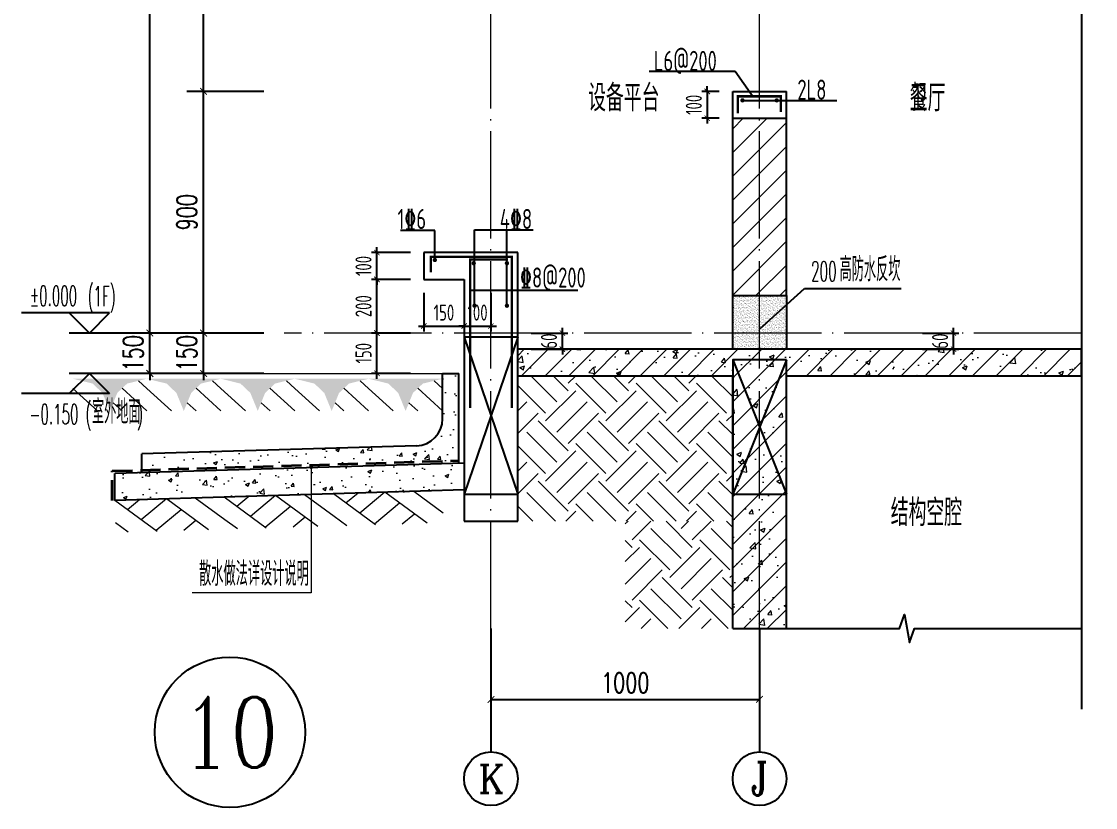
# Model space of a CAD drawing. Extents: x -668857 to 154266, y -275694 to 291306.
# Drawn here: x 73806 to 77806, y 144432 to 147359 of the extents above; entities that cross this region are included whole.
import ezdxf
from ezdxf.enums import TextEntityAlignment as Align

# ---------------------------------------------------------------- set-up
doc = ezdxf.new("R2010")
doc.units = 0
doc.header["$LTSCALE"] = 1000
doc.linetypes.add('DASH', pattern=[0.35, 0.25, -0.1])
doc.linetypes.add('DOTE', pattern=[2.4200000000000004, 2, -0.2, 0.02, -0.2])
doc.layers.get('0').update_dxf_attribs({"linetype": 'CONTINUOUS'})
doc.layers.get('DEFPOINTS').update_dxf_attribs({"linetype": 'CONTINUOUS'})
for name, color, linetype in [('A-AXIS_TEXT', 7, 'CONTINUOUS'), ('AXIS', 3, 'CONTINUOUS'), ('COLUMN', 4, 'CONTINUOUS'), ('DIM', 2, 'CONTINUOUS'), ('DIM_ELEV', 3, 'CONTINUOUS'), ('DIM_IDEN', 67, 'CONTINUOUS'), ('DIM_SYMB', 3, 'CONTINUOUS'), ('PUB_DIM', 3, 'CONTINUOUS'), ('PUB_TEXT', 2, 'CONTINUOUS'), ('REIN', 6, 'CONTINUOUS'), ('S-大样-砼线', 7, 'CONTINUOUS'), ('S-引出线', 40, 'CONTINUOUS'), ('TEXT', 2, 'CONTINUOUS'), ('WALL', 5, 'CONTINUOUS'), ('立面-看线', 251, 'CONTINUOUS')]:
    doc.layers.add(name, color=color, linetype=linetype)
for name, color, linetype, lineweight in [('AXIS_TEXT', 7, 'CONTINUOUS', 20), ('DOTE', 19, 'DOTE', 9), ('PUB_HATCH', 8, 'CONTINUOUS', 9), ('填充', 251, 'CONTINUOUS', 5), ('平面-排水沟', 86, 'CONTINUOUS', 15), ('立面-中轮廓线', 30, 'CONTINUOUS', 35), ('粉刷', 251, 'CONTINUOUS', 9)]:
    doc.layers.add(name, color=color, linetype=linetype, lineweight=lineweight)
doc.styles.add('_TCH_AXIS', font='COMPLEX', dxfattribs={"bigfont": 'GBCBIG'})
doc.styles.add('_TCH_DIM', font='SIMPLEX.shx', dxfattribs={"width": 0.7, "bigfont": 'GBCBIG.shx'})
doc.styles.add('_TCH_DIM_T3', font='SIMPLEX', dxfattribs={"width": 0.7058823529411765, "bigfont": 'GBCBIG'})
doc.styles.add('COMPLEX', font='COMPLEX')
doc.styles.add('DIM_FONT_T3', font='SIMPLEX', dxfattribs={"width": 0.7058823529411765, "bigfont": 'GBCBIG'})
doc.styles.add('TSSD_DIMENSION', font='Tssdeng.shx', dxfattribs={"width": 0.7, "bigfont": 'tssdchn.shx'})
doc.styles.add('TSSD_REIN', font='tssdeng.shx', dxfattribs={"width": 0.7, "height": 300, "bigfont": 'tssdchn.shx'})
doc.styles.add('w', font='tssdeng.shx', dxfattribs={"width": 0.8, "bigfont": 'tssdchn.shx'})
doc.dimstyles.new('_TCH_ARCH&&25', dxfattribs={"dimtxt": 74.375, "dimasz": 25, "dimexe": 62.5, "dimexo": 75, "dimgap": 25, "dimtad": 1, "dimdec": 0, "dimzin": 0, "dimdsep": 46, "dimtxsty": '_TCH_DIM_T3', "dimblk": 'ARCHTICK', "dimcen": 0.09, "dimclrt": 7, "dimazin": 0, "dimtfac": 1, "dimtdec": 0, "dimtix": 1, "dimtmove": 2, "dimatfit": 3, "dimldrblk": 'ARCHTICK', "dimfxl": 0, "dimtolj": 1, "dimtzin": 0, "dimarcsym": 0})
doc.dimstyles.new('TSSD_20_20', dxfattribs={"dimtxt": 60, "dimasz": 20, "dimexe": 20, "dimexo": 50, "dimgap": 20, "dimtad": 1, "dimdec": 0, "dimzin": 0, "dimdsep": 46, "dimtxsty": 'TSSD_DIMENSION', "dimblk": 'ARCHTICK', "dimblk1": 'ARCHTICK', "dimblk2": 'ARCHTICK', "dimcen": 0, "dimdle": 20, "dimclrt": 7, "dimadec": 0, "dimazin": 0, "dimtfac": 1, "dimtdec": 0, "dimtix": 1, "dimtmove": 2, "dimatfit": 3, "dimfxl": 0, "dimtolj": 1, "dimtzin": 0, "dimarcsym": 0})
pattern_1 = [(50.00000000000016, (28072.98604835232, 249033.2504860063), (143.4520365201507, -12.55042699651864), [14.99999999999997, -164.9999999999995]), (355.0000000000001, (28072.98604835232, 249033.2504860063), (-27.7502667226004, 150.4384267400023), [12, -132]), (100.4514000000001, (28084.94038435235, 249032.2046180062), (115.7018763428039, 137.887908412191), [12.74803799999998, -140.2284223999996]), (46.18420000000015, (28072.98604835232, 249073.2504860063), (213.448209725129, -33.10380286580305), [22.5, -247.5]), (96.63560000000004, (28090.77339735231, 249070.4918246062), (186.9325411097402, 194.8235741800888), [19.12205759999994, -210.3425999999996]), (351.1842000000001, (28072.98604835232, 249073.2504860063), (186.9323890267249, 194.8237201850654), [18, -198]), (21.00000000000014, (28092.98604835232, 249063.2504860063), (119.3814104236925, -80.52377813306745), [15, -165]), (326.0000000000002, (28092.98604835232, 249063.2504860063), (48.66306638431596, 145.0300090093707), [11.99999999999997, -131.9999999999995]), (71.45140000000016, (28102.93449495232, 249056.5401648062), (168.0445257162978, 64.50609934199092), [12.74803799999997, -140.2284223999995]), (37.50000000000015, (28072.98604835232, 249033.2504860063), (2.431971063457958, 66.5787707662623), [0, -130.3999999999995, 0, -133.9999999999995, 0, -132.4999999999995]), (7.500000000000139, (28072.98604835232, 249033.2504860063), (52.61390748842951, 78.8823423764722), [0, -76.39999999999995, 0, -127.4, 0, -50.49999999999998]), (327.5000000000001, (28028.38604835235, 249033.2504860063), (106.7644872344818, -4.510974346875678), [0, -50, 0, -156, 0, -207]), (317.5000000000001, (28008.38604835235, 249033.2504860063), (116.6372338684772, 20.02099646646384), [0, -64.99999999999973, 0, -103.5999999999997, 0, -146.9999999999995])]
pattern_2 = [(45, (-562273.4887092756, 314642.0661346278), (-44.19417382415921, 44.19417382415922), []), (49.99999999999999, (-562273.4887092756, 314642.0661346278), (179.3150456501884, -15.68803374564878), [18.75, -206.25]), (355, (-562273.4887092756, 314642.0661346278), (-34.68783340325, 188.048033425003), [15, -165]), (100.4514, (-562258.5457892758, 314640.7587996279), (144.6273454285054, 172.3598855152384), [15.9350475, -175.285528]), (46.18420000000002, (-562273.4887092756, 314692.0661346278), (266.8102621564111, -41.37975358225452), [28.12499999999995, -309.3749999999992]), (96.6356, (-562251.2545230256, 314688.6178078778), (233.6656763871758, 243.5294677251104), [23.902572, -262.92825]), (351.1842, (-562273.4887092756, 314692.0661346278), (233.6654862834068, 243.5296502313311), [22.5, -247.5]), (21, (-562248.4887092756, 314679.5661346278), (149.2267630296154, -100.6547226663347), [18.75, -206.25]), (326.0000000000001, (-562248.4887092756, 314679.5661346278), (60.82883298039543, 181.2875112617133), [15, -165]), (71.4514, (-562236.0531510257, 314671.1782331279), (210.0556571453725, 80.6326241774881), [15.9350475, -175.285528]), (37.50000000000001, (-562273.4887092756, 314642.0661346278), (3.039963829322667, 83.22346345782788), [0, -163, 0, -167.5, 0, -165.625]), (7.499999999999999, (-562273.4887092756, 314642.0661346278), (65.76738436053715, 98.60292797059006), [0, -95.5, 0, -159.25, 0, -63.125]), (327.5, (-562329.2387092756, 314642.0661346278), (133.4556090431022, -5.638717933594939), [0, -62.5, 0, -195, 0, -258.75]), (317.5, (-562354.2387092756, 314642.0661346278), (145.7965423355966, 25.02624558307943), [0, -81.25, 0, -129.5, 0, -183.75])]

# ---------------------------------------------------------------- blocks, each defined once
blk = doc.blocks.new('$LINEPAT$素土夯实')
at = {"color": 0}
for p, q in [((0, -210.0000000002183), (210.0000000002183, 0)), ((120.0000000004366, -300), (420.0000000004366, 0)), ((420.0000000004366, 0), (607.5000000004366, -187.5)), ((495.0000000004366, -300), (795.0000000008258, 0)), ((615.0000000006003, 0), (705.0000000005821, -89.99999999998181)), ((314.9999999997817, -105.0000000001091), (502.4999999997817, -292.5000000001091)), ((210.0000000002183, -209.9999999999454), (300, -300)), ((705.0000000010441, -300), (795.0000000008258, -210.0000000002183))]:
    blk.add_line(p, q, dxfattribs=at)
blk = doc.blocks.new('$LinePat$自然土壤')
at = {"color": 0}
for p, q in [((0, -90.00000000005457), (70.98591549290177, -19.01408450693634)), ((0, -300), (210.7368421054289, -89.26315789457112)), ((420.0000000004366, -300), (629.9999999995634, -90.00000000005457)), ((210.0000000002183, -300), (286.3636363636379, -223.6363636365804))]:
    blk.add_line(p, q, dxfattribs=at)
for points in [[(0, 0), (629.9999999995634, 0), (168.0000000003929, -44.99999999989086), (462.0000000002619, -44.99999999989086)], [(168.0000000003929, -44.99999999989086), (462.0000000002619, -44.99999999989086), (252.0000000000437, -131.9999999998799), (377.9999999995198, -131.9999999998799)], [(252.0000000000437, -131.9999999998799), (377.9999999995198, -131.9999999998799), (314.9999999997817, -300)]]:
    blk.add_solid(points, dxfattribs=at)
blk = doc.blocks.new('sanshui')
at = {"layer": '粉刷'}
h = blk.add_hatch(dxfattribs=at)
h.set_pattern_fill('混凝土', color=256, scale=20)
h.set_pattern_definition(pattern_1)
edge = h.paths.add_edge_path()
edge.add_line((346317.8252895003, 427329.631422094), (346257.8252895003, 427329.6314220941))
edge.add_line((346257.8252895004, 427329.631422094), (346257.8252895003, 427160.2764119735))
edge.add_arc((346157.8252895003, 427160.2764119735), 100.0000000000227, 271.7183580016376, 359.9999999999833, ccw=False)
edge.add_line((346160.8239404108, 427060.3213816212), (345137.8252895002, 427029.6314220941))
edge.add_line((345137.8252895002, 427029.6314220941), (345137.8252895002, 426969.6044281662))
edge.add_line((345137.8252895002, 426969.6044281662), (346317.8252895002, 427005.0044281661))
edge.add_line((346317.8252895002, 427005.0044281661), (346317.8252895003, 427329.631422094))
h = blk.add_hatch(dxfattribs=at)
h.set_pattern_fill('混凝土', color=256, scale=20)
h.set_pattern_definition(pattern_1)
h.paths.add_polyline_path([(346337.8252895002, 426895.5549392985), (346337.8252895002, 426995.5999291781), (345037.8252895002, 426956.5999291783), (345037.8252895002, 426856.5549392988)])
at = {"layer": 'COLUMN'}
for p, q in [((346257.8252895004, 427329.631422094), (346317.8252895004, 427329.631422094)), ((346257.8252895003, 427160.2764119735), (346257.8252895004, 427329.631422094)), ((346317.8252895002, 426994.999929178), (346317.8252895004, 427329.631422094)), ((346160.8239404108, 427060.3213816212), (345137.8252895002, 427029.6314220941)), ((345137.8252895002, 426959.5999291783), (345137.8252895002, 427029.6314220941)), ((346338.1251545461, 426995.6089251295), (345037.8252895002, 426956.5999291783)), ((345037.8252895002, 426856.5549392988), (345037.8252895002, 426956.5999291783)), ((346338.1251545559, 426895.5639352502), (345037.8252895002, 426856.5549392988))]:
    blk.add_line(p, q, dxfattribs=at)
blk.add_arc((346157.8252895003, 427160.2764119735), 100, 271.7183580025722, 0, dxfattribs=at)
at = {"layer": '立面-中轮廓线', "linetype": 'DASH', "ltscale": 0.3}
blk.add_lwpolyline([(345027.8252895002, 426856.5549392988), (345027.8252895002, 426966.3044281662), (346317.8252895002, 427005.0044281661)], dxfattribs=at)
at = {"layer": '粉刷'}
blk.add_line((344881.4937397202, 427329.6314220942), (346257.8252895004, 427329.6314220939), dxfattribs=at)
at = {"layer": '粉刷', "yscale": 0.4, "zscale": 0.4}
for name, p, xscale, rotation in [('$LinePat$自然土壤', (345156.7600496762, 427309.6314220941), -0.4369306507241237, 359.9999999999903), ('$LinePat$自然土壤', (345432.0263596322, 427309.631422094), -0.4369306507241237, 359.9999999999903), ('$LinePat$自然土壤', (345707.2926695882, 427309.631422094), -0.4369306507241237, 359.9999999999903), ('$LinePat$自然土壤', (345982.5589795442, 427309.631422094), -0.4369306507241237, 359.9999999999903), ('$LinePat$自然土壤', (346257.8252895002, 427309.6314220939), -0.4369306507241237, 359.9999999999903), ('$LINEPAT$素土夯实', (345851.1586228333, 426880.9549392986), -0.5117605352322558, 1.718358001643932), ('$LINEPAT$素土夯实', (346257.8252894999, 426893.1549392985), -0.5117605352322558, 1.718358001643932), ('$LINEPAT$素土夯实', (345444.4919561668, 426868.7549392987), -0.5117605352322558, 1.718358001643932)]:
    blk.add_blockref(name, p, dxfattribs=dict(at, xscale=xscale, rotation=rotation))
blk = doc.blocks.new('_ArchTick')
at = {"color": 0, "linetype": 'ByBlock', "const_width": 0.15}
blk.add_lwpolyline([(-0.5, -0.5), (0.5, 0.5)], dxfattribs=at)
blk = doc.blocks.new('*D2345')
at = {"layer": 'DEFPOINTS', "color": 0}
for p in [(77110.99249854509, 146199.0334502842), (77276.95246039738, 146199.0334502842), (77110.99249854509, 146139.0321374148)]:
    blk.add_point(p, dxfattribs=at)
at = {"layer": 'DIM', "color": 0, "lineweight": -2}
for p, q in [((77276.95246039738, 146199.0334502842), (77276.95246039738, 146219.0334502842)), ((77160.99249854509, 146199.0334502842), (77296.95246039738, 146199.0334502842)), ((77276.95246039738, 146139.0321374148), (77276.95246039738, 146199.0334502842)), ((77160.99249854509, 146139.0321374148), (77296.95246039738, 146139.0321374148)), ((77276.95246039738, 146139.0321374148), (77276.95246039738, 146119.0321374148))]:
    blk.add_line(p, q, dxfattribs=at)
at = {"layer": 'DIM', "color": 0, "lineweight": -2, "xscale": 20, "yscale": 20, "zscale": 20}
for p, rotation in [((77276.95246039738, 146199.0334502842), 270), ((77276.95246039738, 146139.0321374148), 90)]:
    blk.add_blockref('_ArchTick', p, dxfattribs=dict(at, rotation=rotation))
at = {"layer": 'DIM', "color": 7, "insert": (77226.95246039737, 146169.0327938496), "char_height": 60, "attachment_point": 5, "rotation": 90, "style": 'TSSD_DIMENSION'}
blk.add_mtext('\\A1;60', dxfattribs=at)
blk = doc.blocks.new('*D2346')
at = {"layer": 'DEFPOINTS', "color": 0}
for p in [(75654.68915623648, 146199.0279841115), (75820.649041328, 146199.0279841115), (75654.68915623648, 146139.027984276)]:
    blk.add_point(p, dxfattribs=at)
at = {"layer": 'DIM', "color": 0, "lineweight": -2}
for p, q in [((75820.649041328, 146199.0279841115), (75820.649041328, 146219.0279841115)), ((75704.68915623648, 146199.0279841115), (75840.649041328, 146199.0279841115)), ((75820.649041328, 146139.027984276), (75820.649041328, 146199.0279841115)), ((75704.68915623648, 146139.027984276), (75840.649041328, 146139.027984276)), ((75820.649041328, 146139.027984276), (75820.649041328, 146119.027984276))]:
    blk.add_line(p, q, dxfattribs=at)
at = {"layer": 'DIM', "color": 0, "lineweight": -2, "xscale": 20, "yscale": 20, "zscale": 20}
for p, rotation in [((75820.649041328, 146199.0279841115), 270), ((75820.649041328, 146139.027984276), 90)]:
    blk.add_blockref('_ArchTick', p, dxfattribs=dict(at, rotation=rotation))
at = {"layer": 'DIM', "color": 7, "insert": (75770.64904132798, 146169.0279841938), "char_height": 60, "attachment_point": 5, "rotation": 90, "style": 'TSSD_DIMENSION'}
blk.add_mtext('\\A1;60', dxfattribs=at)
blk = doc.blocks.new('*D2478')
at = {"layer": 'DEFPOINTS', "color": 0}
for p in [(75304.68916053022, 146399.0340897865), (75454.68916052871, 146399.0340897836), (75454.68916052871, 146225.3233998305)]:
    blk.add_point(p, dxfattribs=at)
at = {"layer": 'DIM', "color": 0, "lineweight": -2}
for p, q in [((75304.68916053022, 146349.0340897865), (75304.68916053022, 146205.3233998305)), ((75454.68916052871, 146349.0340897836), (75454.68916052871, 146205.3233998305)), ((75284.68916053022, 146225.3233998305), (75474.68916052871, 146225.3233998305))]:
    blk.add_line(p, q, dxfattribs=at)
at = {"layer": 'DIM', "color": 0, "lineweight": -2, "xscale": 20, "yscale": 20, "zscale": 20, "rotation": 180}
blk.add_blockref('_ArchTick', (75304.68916053022, 146225.3233998305), dxfattribs=at)
at = {"layer": 'DIM', "color": 0, "lineweight": -2, "xscale": 20, "yscale": 20, "zscale": 20}
blk.add_blockref('_ArchTick', (75454.68916052871, 146225.3233998305), dxfattribs=at)
at = {"layer": 'DIM', "color": 7, "insert": (75379.68916052947, 146275.3233998305), "char_height": 60, "attachment_point": 5, "style": 'TSSD_DIMENSION'}
blk.add_mtext('\\A1;150', dxfattribs=at)
blk = doc.blocks.new('*D2479')
at = {"layer": 'DEFPOINTS', "color": 0}
for p in [(75454.68916052883, 146399.0340897836), (75554.68915385148, 146399.0340897817), (75554.68915385148, 146225.3233998281)]:
    blk.add_point(p, dxfattribs=at)
at = {"layer": 'DIM', "color": 0, "lineweight": -2}
for p, q in [((75454.68916052883, 146349.0340897836), (75454.68916052883, 146205.3233998281)), ((75554.68915385148, 146349.0340897817), (75554.68915385148, 146205.3233998281)), ((75454.68916052883, 146225.3233998281), (75434.68916052883, 146225.3233998281)), ((75454.68916052883, 146225.3233998281), (75554.68915385148, 146225.3233998281)), ((75554.68915385148, 146225.3233998281), (75574.68915385148, 146225.3233998281))]:
    blk.add_line(p, q, dxfattribs=at)
at = {"layer": 'DIM', "color": 0, "lineweight": -2, "xscale": 20, "yscale": 20, "zscale": 20}
blk.add_blockref('_ArchTick', (75454.68916052883, 146225.3233998281), dxfattribs=at)
at = {"layer": 'DIM', "color": 0, "lineweight": -2, "xscale": 20, "yscale": 20, "zscale": 20, "rotation": 180}
blk.add_blockref('_ArchTick', (75554.68915385148, 146225.3233998281), dxfattribs=at)
at = {"layer": 'DIM', "color": 7, "insert": (75504.68915719015, 146275.3233998281), "char_height": 60, "attachment_point": 5, "style": 'TSSD_DIMENSION'}
blk.add_mtext('\\A1;100', dxfattribs=at)
blk = doc.blocks.new('*D2480')
at = {"layer": 'DEFPOINTS', "color": 0}
for p in [(75130.0783940811, 146499.0340897949), (75304.68916053034, 146499.0340897949), (75304.68916053034, 146399.0340897793)]:
    blk.add_point(p, dxfattribs=at)
at = {"layer": 'DIM', "color": 0, "lineweight": -2}
for p, q in [((75254.68916053034, 146499.0340897949), (75110.0783940811, 146499.0340897949)), ((75130.0783940811, 146499.0340897949), (75130.0783940811, 146519.0340897949)), ((75130.0783940811, 146399.0340897793), (75130.0783940811, 146499.0340897949)), ((75254.68916053034, 146399.0340897793), (75110.0783940811, 146399.0340897793)), ((75130.0783940811, 146399.0340897793), (75130.0783940811, 146379.0340897793))]:
    blk.add_line(p, q, dxfattribs=at)
at = {"layer": 'DIM', "color": 0, "lineweight": -2, "xscale": 20, "yscale": 20, "zscale": 20}
for p, rotation in [((75130.0783940811, 146499.0340897949), 270), ((75130.0783940811, 146399.0340897793), 90)]:
    blk.add_blockref('_ArchTick', p, dxfattribs=dict(at, rotation=rotation))
at = {"layer": 'DIM', "color": 7, "insert": (75080.07839408108, 146449.0340897871), "char_height": 60, "attachment_point": 5, "rotation": 90, "style": 'TSSD_DIMENSION'}
blk.add_mtext('\\A1;100', dxfattribs=at)
blk = doc.blocks.new('*D2481')
at = {"layer": 'DEFPOINTS', "color": 0}
for p in [(75130.0783940811, 146399.0340897793), (75304.68916053034, 146399.0340897793), (75304.68916053034, 146199.0340897829)]:
    blk.add_point(p, dxfattribs=at)
at = {"layer": 'DIM', "color": 0, "lineweight": -2}
for p, q in [((75130.0783940811, 146179.0340897829), (75130.0783940811, 146419.0340897793)), ((75254.68916053034, 146399.0340897793), (75110.0783940811, 146399.0340897793)), ((75254.68916053034, 146199.0340897829), (75110.0783940811, 146199.0340897829))]:
    blk.add_line(p, q, dxfattribs=at)
at = {"layer": 'DIM', "color": 0, "lineweight": -2, "xscale": 20, "yscale": 20, "zscale": 20}
for p, rotation in [((75130.0783940811, 146399.0340897793), 90), ((75130.0783940811, 146199.0340897829), 270)]:
    blk.add_blockref('_ArchTick', p, dxfattribs=dict(at, rotation=rotation))
at = {"layer": 'DIM', "color": 7, "insert": (75080.07839408108, 146299.0340897811), "char_height": 60, "attachment_point": 5, "rotation": 90, "style": 'TSSD_DIMENSION'}
blk.add_mtext('\\A1;200', dxfattribs=at)
blk = doc.blocks.new('*D2482')
at = {"layer": 'DEFPOINTS', "color": 0}
for p in [(75130.0783940811, 146199.0340897829), (75304.68916053034, 146199.0340897829), (75304.68916053034, 146049.0340897828)]:
    blk.add_point(p, dxfattribs=at)
at = {"layer": 'DIM', "color": 0, "lineweight": -2}
for p, q in [((75130.0783940811, 146029.0340897828), (75130.0783940811, 146219.0340897829)), ((75254.68916053034, 146199.0340897829), (75110.0783940811, 146199.0340897829)), ((75254.68916053034, 146049.0340897828), (75110.0783940811, 146049.0340897828))]:
    blk.add_line(p, q, dxfattribs=at)
at = {"layer": 'DIM', "color": 0, "lineweight": -2, "xscale": 20, "yscale": 20, "zscale": 20}
for p, rotation in [((75130.0783940811, 146199.0340897829), 90), ((75130.0783940811, 146049.0340897828), 270)]:
    blk.add_blockref('_ArchTick', p, dxfattribs=dict(at, rotation=rotation))
at = {"layer": 'DIM', "color": 7, "insert": (75080.07839408108, 146124.0340897829), "char_height": 60, "attachment_point": 5, "rotation": 90, "style": 'TSSD_DIMENSION'}
blk.add_mtext('\\A1;150', dxfattribs=at)
blk = doc.blocks.new('*D2493')
at = {"layer": 'AXIS', "color": 0, "lineweight": -2}
for p, q in [((75554.65867723234, 145024.0318001706), (75554.65867723234, 144772.4981365108)), ((76554.65867723234, 145024.0318001706), (76554.65867723234, 144772.4981365108)), ((75554.65867723234, 144834.9981365108), (76554.65867723234, 144834.9981365108))]:
    blk.add_line(p, q, dxfattribs=at)
at = {"layer": 'DEFPOINTS', "color": 0}
for p in [(75554.65867723234, 145099.0318001706), (76554.65867723234, 145099.0318001706), (76554.65867723234, 144834.9981365108)]:
    blk.add_point(p, dxfattribs=at)
at = {"layer": 'AXIS', "color": 0, "lineweight": -2, "xscale": 25, "yscale": 25, "zscale": 25, "rotation": 180}
blk.add_blockref('_ArchTick', (75554.65867723234, 144834.9981365108), dxfattribs=at)
at = {"layer": 'AXIS', "color": 0, "lineweight": -2, "xscale": 25, "yscale": 25, "zscale": 25}
blk.add_blockref('_ArchTick', (76554.65867723234, 144834.9981365108), dxfattribs=at)
at = {"layer": 'AXIS', "color": 7, "insert": (76054.65867723234, 144897.1856365108), "char_height": 74.375, "attachment_point": 5, "style": '_TCH_DIM_T3'}
blk.add_mtext('\\A1;1000', dxfattribs=at)
blk = doc.blocks.new('*D2506')
at = {"layer": 'DEFPOINTS', "color": 0}
for p in [(74484.49499656737, 146199.0340897829), (74784.4949965881, 146199.0340897829), (74784.4949965881, 146048.5636416063)]:
    blk.add_point(p, dxfattribs=at)
at = {"layer": 'PUB_DIM', "color": 0, "lineweight": -2}
for p, q in [((74484.49499656737, 146199.0340897829), (74484.49499656737, 146224.0340897829)), ((74709.4949965881, 146199.0340897829), (74421.99499656737, 146199.0340897829)), ((74484.49499656737, 146048.5636416063), (74484.49499656737, 146199.0340897829)), ((74709.4949965881, 146048.5636416063), (74421.99499656737, 146048.5636416063)), ((74484.49499656737, 146048.5636416063), (74484.49499656737, 146023.5636416063))]:
    blk.add_line(p, q, dxfattribs=at)
at = {"layer": 'PUB_DIM', "color": 0, "lineweight": -2, "xscale": 25, "yscale": 25, "zscale": 25}
for p, rotation in [((74484.49499656737, 146199.0340897829), 270), ((74484.49499656737, 146048.5636416063), 90)]:
    blk.add_blockref('_ArchTick', p, dxfattribs=dict(at, rotation=rotation))
at = {"layer": 'PUB_DIM', "color": 7, "insert": (74422.30749656736, 146123.7988656946), "char_height": 74.375, "attachment_point": 5, "rotation": 90, "style": '_TCH_DIM_T3'}
blk.add_mtext('\\A1;150', dxfattribs=at)
blk = doc.blocks.new('*D2507')
at = {"layer": 'DEFPOINTS', "color": 0}
for p in [(74484.49499656737, 147099.0342273037), (74784.4949965881, 147099.0342273037), (74784.4949965881, 146199.0340897829)]:
    blk.add_point(p, dxfattribs=at)
at = {"layer": 'PUB_DIM', "color": 0, "lineweight": -2}
for p, q in [((74709.4949965881, 147099.0342273037), (74421.99499656737, 147099.0342273037)), ((74484.49499656737, 146199.0340897829), (74484.49499656737, 147099.0342273037)), ((74709.4949965881, 146199.0340897829), (74421.99499656737, 146199.0340897829))]:
    blk.add_line(p, q, dxfattribs=at)
at = {"layer": 'PUB_DIM', "color": 0, "lineweight": -2, "xscale": 25, "yscale": 25, "zscale": 25}
for p, rotation in [((74484.49499656737, 147099.0342273037), 90), ((74484.49499656737, 146199.0340897829), 270)]:
    blk.add_blockref('_ArchTick', p, dxfattribs=dict(at, rotation=rotation))
at = {"layer": 'PUB_DIM', "color": 7, "insert": (74422.30749656736, 146649.0341585433), "char_height": 74.375, "attachment_point": 5, "rotation": 90, "style": '_TCH_DIM_T3'}
blk.add_mtext('\\A1;900', dxfattribs=at)
blk = doc.blocks.new('*D2508')
at = {"layer": 'DEFPOINTS', "color": 0}
for p in [(74484.49499656737, 148499.0340897832), (74784.4949965881, 148499.0340897832), (74784.4949965881, 147099.0342273037)]:
    blk.add_point(p, dxfattribs=at)
at = {"layer": 'PUB_DIM', "color": 0, "lineweight": -2}
for p, q in [((74709.4949965881, 148499.0340897832), (74421.99499656737, 148499.0340897832)), ((74484.49499656737, 147099.0342273037), (74484.49499656737, 148499.0340897832)), ((74709.4949965881, 147099.0342273037), (74421.99499656737, 147099.0342273037))]:
    blk.add_line(p, q, dxfattribs=at)
at = {"layer": 'PUB_DIM', "color": 0, "lineweight": -2, "xscale": 25, "yscale": 25, "zscale": 25}
for p, rotation in [((74484.49499656737, 148499.0340897832), 90), ((74484.49499656737, 147099.0342273037), 270)]:
    blk.add_blockref('_ArchTick', p, dxfattribs=dict(at, rotation=rotation))
at = {"layer": 'PUB_DIM', "color": 7, "insert": (74422.30749656736, 147799.0341585435), "char_height": 74.375, "attachment_point": 5, "rotation": 90, "style": '_TCH_DIM_T3'}
blk.add_mtext('\\A1;1400', dxfattribs=at)
blk = doc.blocks.new('*D2526')
at = {"layer": 'DEFPOINTS', "color": 0}
for p in [(74284.49499656248, 146199.0340897829), (74784.49499658763, 146199.0340897829), (74784.49499658763, 146048.5636416063)]:
    blk.add_point(p, dxfattribs=at)
at = {"layer": 'PUB_DIM', "color": 0, "lineweight": -2}
for p, q in [((74284.49499656248, 146199.0340897829), (74284.49499656248, 146224.0340897829)), ((74709.49499658763, 146199.0340897829), (74221.99499656248, 146199.0340897829)), ((74284.49499656248, 146048.5636416063), (74284.49499656248, 146199.0340897829)), ((74709.49499658763, 146048.5636416063), (74221.99499656248, 146048.5636416063)), ((74284.49499656248, 146048.5636416063), (74284.49499656248, 146023.5636416063))]:
    blk.add_line(p, q, dxfattribs=at)
at = {"layer": 'PUB_DIM', "color": 0, "lineweight": -2, "xscale": 25, "yscale": 25, "zscale": 25}
for p, rotation in [((74284.49499656248, 146199.0340897829), 270), ((74284.49499656248, 146048.5636416063), 90)]:
    blk.add_blockref('_ArchTick', p, dxfattribs=dict(at, rotation=rotation))
at = {"layer": 'PUB_DIM', "color": 7, "insert": (74222.30749656247, 146123.7988656946), "char_height": 74.375, "attachment_point": 5, "rotation": 90, "style": '_TCH_DIM_T3'}
blk.add_mtext('\\A1;150', dxfattribs=at)
blk = doc.blocks.new('*D2527')
at = {"layer": 'DEFPOINTS', "color": 0}
for p in [(74284.49499656248, 149099.0340897829), (74784.49499658763, 149099.0340897829), (74784.49499658763, 146199.0340897829)]:
    blk.add_point(p, dxfattribs=at)
at = {"layer": 'PUB_DIM', "color": 0, "lineweight": -2}
for p, q in [((74709.49499658763, 149099.0340897829), (74221.99499656248, 149099.0340897829)), ((74284.49499656248, 146199.0340897829), (74284.49499656248, 149099.0340897829)), ((74709.49499658763, 146199.0340897829), (74221.99499656248, 146199.0340897829))]:
    blk.add_line(p, q, dxfattribs=at)
at = {"layer": 'PUB_DIM', "color": 0, "lineweight": -2, "xscale": 25, "yscale": 25, "zscale": 25}
for p, rotation in [((74284.49499656248, 149099.0340897829), 90), ((74284.49499656248, 146199.0340897829), 270)]:
    blk.add_blockref('_ArchTick', p, dxfattribs=dict(at, rotation=rotation))
at = {"layer": 'PUB_DIM', "color": 7, "insert": (74222.30749656247, 147649.0340897829), "char_height": 74.375, "attachment_point": 5, "rotation": 90, "style": '_TCH_DIM_T3'}
blk.add_mtext('\\A1;2900', dxfattribs=at)
blk = doc.blocks.new('_AXISO')
blk.add_circle((0, 0), 0.5)
at = {"layer": 'A-AXIS_TEXT', "style": 'COMPLEX', "width": 1.041666666666666}
blk.add_attdef('A', text='', height=0.56, dxfattribs=at).set_placement((-0.25, -0.28), (0.25, -0.28), align=Align.FIT)
blk = doc.blocks.new('*D3412')
at = {"layer": 'DEFPOINTS', "color": 0}
for p in [(76454.6891537814, 147099.0342273113), (76360.04605167336, 146999.0342273113), (76454.6891537814, 146999.0342273113)]:
    blk.add_point(p, dxfattribs=at)
at = {"layer": 'DIM', "color": 0, "lineweight": -2}
for p, q in [((76404.6891537814, 147099.0342273113), (76340.04605167336, 147099.0342273113)), ((76360.04605167336, 147099.0342273113), (76360.04605167336, 147119.0342273113)), ((76360.04605167336, 147099.0342273113), (76360.04605167336, 146999.0342273113)), ((76404.6891537814, 146999.0342273113), (76340.04605167336, 146999.0342273113)), ((76360.04605167336, 146999.0342273113), (76360.04605167336, 146979.0342273113))]:
    blk.add_line(p, q, dxfattribs=at)
at = {"layer": 'DIM', "color": 0, "lineweight": -2, "xscale": 20, "yscale": 20, "zscale": 20}
for p, rotation in [((76360.04605167336, 147099.0342273113), 270), ((76360.04605167336, 146999.0342273113), 90)]:
    blk.add_blockref('_ArchTick', p, dxfattribs=dict(at, rotation=rotation))
at = {"layer": 'DIM', "color": 7, "insert": (76310.04605167334, 147049.0342273113), "char_height": 60, "attachment_point": 5, "rotation": 90, "style": 'TSSD_DIMENSION'}
blk.add_mtext('\\A1;100', dxfattribs=at)
blk = doc.blocks.new('20210809.03331048')
at = {"layer": 'REIN', "const_width": 9}
for points in [[(87270.69397699813, 67407.11816680472), (87270.69397699813, 67465.2847765595), (87571.93069054911, 67465.2847765595), (87571.93069054911, 66902.10310687538)], [(87558.2410893522, 67454.98451170366), (87416.58524265027, 67454.98451170366), (87416.58524265027, 66902.10310687538)]]:
    blk.add_lwpolyline(points, dxfattribs=at)
at = {"layer": 'REIN', "const_width": 8}
for points in [[(87281.17751216868, 67453.04116283095, 1), (87289.17751216868, 67453.04116283095, 1)], [(87425.94260319209, 67441.08224856126, 1), (87433.94260319209, 67441.08224856126, 1)], [(87549.67117955888, 67441.08224856126, 1), (87557.67117955888, 67441.08224856126, 1)], [(87429.22968043646, 67282.81901701278, 1), (87437.22968043646, 67282.81901701278, 1)], [(87549.67117955888, 67282.81901701278, 1), (87557.67117955888, 67282.81901701278, 1)]]:
    blk.add_lwpolyline(points, format="xyb", close=True, dxfattribs=at)
at = {"layer": 'S-大样-砼线'}
for p, q in [((87394.25690542514, 67165.93735919218), (87594.25690424236, 66580.93723981472)), ((87594.25985216888, 67165.93735919014), (87394.25985336749, 66580.93723980524))]:
    blk.add_line(p, q, dxfattribs=at)
blk.add_lwpolyline([(87594.25691128781, 67165.93735918641), (87394.25690542514, 67165.93735918641), (87394.256905427, 66580.93723980896), (87594.25691128874, 66580.93723980896)], close=True, dxfattribs=at)
at = {"layer": 'S-引出线'}
for p, q in [((87285.17751216868, 67562.67713447142), (87157.25466771869, 67562.67713447142)), ((87285.17751216868, 67453.04116283095), (87285.17751216868, 67562.67713447142)), ((87433.22968043646, 67282.81901701278), (87433.229680436, 67565.55247342441)), ((87433.22968043646, 67565.55247342441), (87650.966053237, 67565.55247342441)), ((87553.67117955888, 67282.81901701278), (87553.67117955888, 67565.55247342441)), ((87416.58524265027, 67341.17204454489), (87817.33921366071, 67341.17204454489))]:
    blk.add_line(p, q, dxfattribs=at)
at = {"layer": 'TEXT', "style": 'TSSD_REIN', "width": 0.7}
for s, p in [('1%%1326', (87146.43289402712, 67568.38893331302)), ('4%%1328', (87527.10346193824, 67568.38893331302)), ('%%1328@200', (87602.11297937881, 67350.25192490284))]:
    blk.add_text(s, height=75, rotation=1.867629851175362e-07, dxfattribs=at).set_placement(p)
blk = doc.blocks.new('20210809.03331260')
at = {"layer": 'REIN', "const_width": 9}
blk.add_lwpolyline([(87484.17413905729, 67998.77537316584), (87484.17413905729, 68062.58545126521), (87644.05902665015, 68062.58545126521), (87644.05902665015, 68004.62057115964)], dxfattribs=at)
at = {"layer": 'REIN', "const_width": 8}
for points in [[(87497.66146427253, 68047.52365398442, 1), (87505.66146427253, 68047.52365398442, 1)], [(87625.09821334062, 68047.52365398442, 1), (87633.09821334062, 68047.52365398442, 1)]]:
    blk.add_lwpolyline(points, format="xyb", close=True, dxfattribs=at)
at = {"layer": 'S-大样-砼线'}
for p, q in [((87465.17778861336, 67080.94484017597), (87665.17778760288, 66580.93723981472)), ((87665.1807353571, 67080.94484017394), (87465.18073672801, 66580.93723980524))]:
    blk.add_line(p, q, dxfattribs=at)
blk.add_lwpolyline([(87665.17779447604, 67080.94484017021), (87465.17778861336, 67080.94484017021), (87465.17778878752, 66580.93723980896), (87665.17779464927, 66580.93723980896)], close=True, dxfattribs=at)
at = {"layer": 'S-引出线'}
for p, q in [((87474.5888281595, 68154.84091618273), (87154.50981688779, 68154.84091618273)), ((87538.80876634456, 68062.58545126521), (87474.5888281595, 68154.84091618273)), ((87501.66146427253, 68047.52365398442), (87853.2882327484, 68047.52365398442))]:
    blk.add_line(p, q, dxfattribs=at)
at = {"layer": 'TEXT', "style": 'w', "width": 0.7}
for s, p in [('L6@200', (87171.47256206069, 68157.01060357213)), ('2L8', (87706.15828353167, 68049.90780227527))]:
    blk.add_text(s, height=75, rotation=1.867629851175362e-07, dxfattribs=at).set_placement(p)

msp = doc.modelspace()

# ---------------------------------------------------------------- hatches: boundary and pattern name
at = {"layer": 'PUB_HATCH'}
h = msp.add_hatch(dxfattribs=at)
h.set_pattern_fill('普通砖', color=256, scale=25, style=0)
h.set_pattern_definition([(45, (-562273.4887092756, 314686.9439721279), (-44.19419150182874, 44.19419150182875), [])])
h.paths.add_polyline_path([(76654.68915366789, 146339.0307514109), (76654.6891469633, 146999.0342283199), (76454.6891469633, 146999.0342262882), (76454.68915366789, 146339.0307493792)])
h = msp.add_hatch(dxfattribs=at)
h.set_pattern_fill('钢筋混凝土', color=256, scale=25, style=0)
h.set_pattern_definition(pattern_2)
h.paths.add_polyline_path([(75654.68915652449, 146139.0279842799), (75654.68915537337, 146039.0279842799), (76454.68622329785, 146039.0301728503), (76554.68720016396, 146072.3637898884), (76554.68915379292, 146139.0304464266)])
h = msp.add_hatch(dxfattribs=at)
h.set_pattern_fill('钢筋混凝土', color=256, scale=25, style=0)
h.set_pattern_definition(pattern_2)
h.paths.add_polyline_path([(77753.21406607574, 146139.0340895676), (76554.68915379292, 146139.0304464266), (76554.68720016396, 146072.3637898884), (76654.6862234011, 146039.0307503881), (77753.21437004453, 146039.034089568)])
h = msp.add_hatch(dxfattribs=at)
h.set_pattern_fill('钢筋混凝土', color=256, scale=25, style=0)
h.set_pattern_definition(pattern_2)
h.paths.add_polyline_path([(76654.65867718915, 145099.0288697346), (76654.6862234011, 146039.0307503881), (76554.68720016396, 146072.3637898884), (76454.68622329785, 146039.0301728503), (76454.65867727506, 145099.0347306193)])
at = {"layer": '填充'}
h = msp.add_hatch(dxfattribs=at)
h.set_pattern_fill('EARTH', color=250, scale=50, angle=45, style=0)
h.set_pattern_definition([(45, (-789854.3869571167, 272185.1161032721), (0, 224.5064030267289), [158.75, -158.75]), (45, (-789896.4819076841, 272227.2110538395), (0, 224.5064030267289), [158.75, -158.75]), (45, (-789938.5768582518, 272269.306004407), (0, 224.5064030267289), [158.75, -158.75]), (135, (-789938.5768582518, 272297.3693047854), (-224.5064030267289, 0), [158.75, -158.75]), (135, (-789896.4819076841, 272339.4642553529), (-224.5064030267289, 0), [158.75, -158.75]), (135, (-789854.3869571167, 272381.5592059203), (-224.5064030267289, 0), [158.75, -158.75])])
h.paths.add_polyline_path([(75654.68915355497, 145499.0476890272), (76454.67751868966, 145499.0404120511), (76454.68187189812, 146039.0313005538), (75654.6935067639, 146039.02685657)])
h = msp.add_hatch(dxfattribs=at)
h.set_pattern_fill('EARTH', color=250, scale=50, angle=45, style=0)
h.set_pattern_definition([(45, (-1039043.584196124, -310094.338075306), (0, 224.5064030267289), [158.75, -158.75]), (45, (-1039085.679146692, -310052.2431247383), (0, 224.5064030267289), [158.75, -158.75]), (45, (-1039127.774097259, -310010.1481741709), (0, 224.5064030267289), [158.75, -158.75]), (135, (-1039127.774097259, -309982.0848737925), (-224.5064030267289, 0), [158.75, -158.75]), (135, (-1039085.679146692, -309939.989923225), (-224.5064030267289, 0), [158.75, -158.75]), (135, (-1039043.584196124, -309897.8949726576), (-224.5064030267289, 0), [158.75, -158.75])])
h.paths.add_polyline_path([(76454.68915414263, 145499.0318001769), (76054.6891541424, 145499.0318001768), (76054.6891541403, 145099.031800237), (76454.68915414077, 145099.0318001112)])
at = {"layer": '立面-看线'}
h = msp.add_hatch(dxfattribs=at)
h.set_pattern_fill('碎沙', color=256, scale=4)
h.set_pattern_definition([(37.50000000000001, (-724598.5505728878, -239222.9217093242), (-0.32000625919681, 9.788264746586847), [0, -7.7216, 0, -8.636000000000001, 0, -8.255]), (7.499999999999999, (-724598.5505728878, -239222.9217093242), (8.990465662760052, 14.33650201136708), [0, -4.1656, 0, -6.9596, 0, -2.667]), (327.5, (-724604.7989728879, -239222.9217093242), (15.81984740482916, 0.028743693570914), [0, -2.54, 0, -9.144, 0, -11.938]), (317.5, (-724604.7989728879, -239222.9217093242), (15.27112904944595, 4.458586465144325), [0, -1.27, 0, -5.9944, 0, -6.858])])
h.paths.add_polyline_path([(76454.68907773844, 146139.0307503095), (76654.6890777999, 146139.0307499732), (76654.68907783064, 146339.0307501386), (76454.68907776917, 146339.0307506515)])

# ---------------------------------------------------------------- linework, layer by layer
at = {"layer": 'AXIS'}
for p, q in [((75554.65867723234, 145099.031800171), (75554.65867723234, 144639.6399943827)), ((76554.65867723234, 145099.031800171), (76554.65867723234, 144639.6399943827))]:
    msp.add_line(p, q, dxfattribs=at)
at = {"layer": 'AXIS', "color": 6}
msp.add_circle((74582.86437282793, 144712.4556740953), 280, dxfattribs=at)
at = {"layer": 'DIM_ELEV'}
for p, q in [((74134.49499656155, 146274.0340897829), (73806.49499656155, 146274.0340897829)), ((74059.49499656155, 146199.0340897829), (73984.49499656155, 146274.0340897829)), ((74059.49499656155, 146199.0340897829), (74134.49499656155, 146274.0340897829)), ((74484.49499656726, 146199.0340897829), (73984.49499656155, 146199.0340897829)), ((74059.49499656155, 146048.5636416063), (73984.49499656155, 145973.5636416063)), ((74484.49499656726, 146048.5636416063), (73984.49499656155, 146048.5636416063)), ((74059.49499656155, 146048.5636416063), (74134.49499656155, 145973.5636416063)), ((74134.49499656155, 145973.5636416063), (73806.49499656155, 145973.5636416063))]:
    msp.add_line(p, q, dxfattribs=at)
at = {"layer": 'DIM_IDEN'}
for p, q in [((76554.68941219489, 146214.0343306994), (76721.50032740191, 146365.5518250953)), ((76721.50032740191, 146365.5518250953), (77081.67683900695, 146365.5518250953))]:
    msp.add_line(p, q, dxfattribs=at)
at = {"layer": 'DIM_SYMB'}
for points in [[(77753.21407289465, 164119.0340928352), (77753.21407289419, 154487.1579465061), (77805.71407289419, 154468.0495092071), (77700.71407289419, 154449.5351762327), (77753.21407289419, 154430.9079465061), (77753.21407289372, 144799.0318001769)], [(76454.68915526394, 145099.0318001769), (77075.82661407883, 145099.031800177), (77094.93505137786, 145151.531800177), (77113.44938435231, 145046.531800177), (77132.07661407883, 145099.031800177), (77753.21407289372, 145099.031800177)]]:
    msp.add_lwpolyline(points, dxfattribs=at)
at = {"layer": 'DOTE', "color": 1, "linetype": 'DOTE', "ltscale": 0.2}
for p, q in [((75554.68915366789, 145099.0318001769), (75554.68915366789, 164699.0340889135)), ((76554.68915366789, 145099.0318001769), (76554.68915366766, 164699.0340888855)), ((77753.21407289372, 146199.0340897829), (74784.4949965881, 146199.0340897829))]:
    msp.add_line(p, q, dxfattribs=at)
at = {"layer": 'WALL'}
for p, q in [((76454.68915366789, 146999.034227304), (76454.68915366789, 147099.034227304)), ((76454.68915366789, 147099.034227304), (76654.68915366789, 147099.034227304)), ((76654.68915366789, 146999.034227304), (76654.68915366789, 147099.034227304)), ((76454.68915366789, 146999.034227304), (76654.68915366789, 146999.034227304)), ((76454.68915366789, 146339.0307493792), (76454.6891469633, 146999.0342262882)), ((76654.68915366789, 146339.0307514109), (76654.6891469633, 146999.0342283199)), ((75654.68916066817, 146499.0340897827), (75304.68916053034, 146499.0340897827)), ((75304.68916053034, 146499.0340897827), (75304.68916053034, 146399.0340897829)), ((75654.68915652996, 146139.0279842741), (75654.68916066817, 146499.0340897827)), ((75304.68916053034, 146399.0340897829), (75454.68916053034, 146399.0340897827)), ((75454.68916053034, 146399.0340897827), (75454.68916053034, 145899.034089783)), ((76454.68915366789, 146339.0307493792), (76654.68915366789, 146339.0307514109)), ((76554.68915379292, 146139.0304464266), (75654.68915652984, 146139.0279842862)), ((77753.21406607574, 146139.0340895676), (76554.68915379292, 146139.0304464266)), ((77753.21437004453, 146039.034089568), (77753.21406607574, 146139.0340895676)), ((75654.68914915796, 145499.0318001383), (75654.68915537884, 146039.0279842834)), ((76454.68622329785, 146039.0301728503), (75654.68915537884, 146039.0279842863)), ((76454.65867727506, 145099.0347306193), (76454.68622329785, 146039.0301728503)), ((76654.65867718915, 145099.0288697346), (76654.6862234011, 146039.0307503881)), ((77753.21437004453, 146039.034089568), (76654.6862234011, 146039.0307503881)), ((75454.6891605464, 145899.0340898581), (75454.68916045793, 145499.0318001723)), ((75454.68916045793, 145499.0318001723), (75654.68914915796, 145499.0318001383)), ((76454.65867727506, 145099.0347306193), (76654.65867718915, 145099.0288697346))]:
    msp.add_line(p, q, dxfattribs=at)
msp.add_lwpolyline([(76454.68907773192, 146339.0307503951), (76654.6890778679, 146339.0307503951), (76654.6890778679, 146139.0307503951), (76454.68907773192, 146139.0307503951)], close=True, dxfattribs=at)
at = {"layer": '平面-排水沟'}
for p, q in [((74885.67282676406, 145699.4411030113), (74885.67282676406, 145231.600053843)), ((74885.67282676406, 145231.600053843), (74441.54107817751, 145231.600053843))]:
    msp.add_line(p, q, dxfattribs=at)
at = {"layer": '平面-排水沟', "const_width": 6.666666666666667}
msp.add_lwpolyline([(74885.67282676406, 145702.7744363446, 1), (74885.67282676406, 145696.1077696779, 1)], format="xyb", close=True, dxfattribs=at)

# ---------------------------------------------------------------- block references
msp.add_blockref('sanshui', (-270883.4360008783, -281280.5973323111))
at = {"layer": 'AXIS'}
ref = msp.add_blockref('_AXISO', (75554.65867723234, 144539.6399943827), dxfattribs=dict(at, xscale=200, yscale=200, zscale=200))
ref.add_attrib('A', 'K', dxfattribs={"layer": 'AXIS_TEXT', "height": 103.815009077328, "style": '_TCH_AXIS'}).set_placement((75507.69474455446, 144487.732489844), (75601.6226099102, 144487.732489844), align=Align.FIT)
ref = msp.add_blockref('_AXISO', (76554.65867723234, 144539.6399943827), dxfattribs=dict(at, xscale=200, yscale=200, zscale=200))
ref.add_attrib('A', 'J', dxfattribs={"layer": 'AXIS_TEXT', "height": 124.0164149392218, "style": '_TCH_AXIS'}).set_placement((76522.17818760534, 144477.6317869131), (76587.13916685933, 144477.6317869131), align=Align.FIT)
at = {"layer": 'S-大样-砼线'}
for name, p in [('20210809.03331260', (-11010.49364017998, 79018.0893298595)), ('20210809.03331048', (-11939.56881293235, 79018.10422097318))]:
    msp.add_blockref(name, p, dxfattribs=at)

# ---------------------------------------------------------------- texts
at = {"layer": 'AXIS_TEXT', "color": 6, "style": '_TCH_AXIS'}
msp.add_text('10', height=262.7563958440256, dxfattribs=at).set_placement((74401.43733760226, 144581.0774761733), (74764.2914080536, 144581.0774761733), align=Align.FIT)
at = {"layer": 'PUB_TEXT'}
for s, height, style, width, p in [('设备平台', 100, 'TSSD_REIN', 0.7, (75916.19684449665, 147024.6509595902)), ('餐厅', 100, 'TSSD_REIN', 0.7, (77113.90724771412, 147024.6564285767)), ('卫', 100, 'TSSD_REIN', 0.7, (77113.90724884847, 147024.6572054221)), ('200', 74.375, 'DIM_FONT_T3', 0.4982698961937717, (76746.50944226107, 146391.8018250953)), ('高防水反坎', 89.36170212765958, 'DIM_FONT_T3', 0.7058823529411765, (76852.39179520227, 146391.8018250953)), ('%%P0.000', 74.375, '_TCH_DIM', 0.4941176470588236, (73837.49499656155, 146300.2840897829)), ('(1F)', 74.375, '_TCH_DIM', 0.4941176470588236, (74052.86999656155, 146299.0590897829)), ('-0.150', 74.375, '_TCH_DIM', 0.4941176470588236, (73836.09499656153, 145859.8136416063)), ('(', 74.375, '_TCH_DIM', 0.4941176470588236, (74044.8199965615, 145861.0386416063)), ('室外地面', 89.36170212765958, '_TCH_DIM', 0.7, (74069.3199965615, 145861.0386416063)), (')', 74.375, '_TCH_DIM', 0.4941176470588236, (74236.12850719981, 145861.0386416063)), ('结构空腔', 100, 'TSSD_REIN', 0.7, (77043.11728899891, 145480.4499978497)), ('散水做法详设计说明', 89.36170212765958, 'DIM_FONT_T3', 0.7058823529411765, (74467.79107817751, 145257.850053843))]:
    msp.add_text(s, height=height, dxfattribs=dict(at, style=style, width=width)).set_placement(p)

# ---------------------------------------------------------------- dimensions: what is measured, and where the dimension line sits
at = {"layer": 'AXIS'}
dim = msp.add_aligned_dim(p1=(75554.65867723234, 145099.0318001706), p2=(76554.65867723234, 145099.0318001706), distance=-264.0336636597931, dimstyle='_TCH_ARCH&&25', dxfattribs=at)
dim.commit()
dim.dimension.update_dxf_attribs({"geometry": '*D2493', "text_midpoint": (76054.65867723234, 144897.1856365108)})
at = {"layer": 'DIM'}
dim = msp.add_linear_dim(base=(76360.04605167336, 146999.0342273113), p1=(76454.6891537814, 147099.0342273113), p2=(76454.6891537814, 146999.0342273113), angle=90, dimstyle='TSSD_20_20', dxfattribs=at)
dim.commit()
dim.dimension.update_dxf_attribs({"geometry": '*D3412', "text_midpoint": (76310.04605167334, 147049.0342273113)})
for p1, p2, distance, picture, middle in [((75304.68916053034, 146399.0340897793), (75304.68916053034, 146499.0340897949), 174.6107664492447, '*D2480', (75080.07839408108, 146449.0340897871)), ((75304.68916053034, 146199.0340897829), (75304.68916053034, 146399.0340897793), 174.61076644924472, '*D2481', (75080.07839408108, 146299.0340897811)), ((75304.68916053022, 146399.0340897865), (75454.68916052871, 146399.0340897836), -173.7106899531209, '*D2478', (75379.68916052947, 146275.3233998305)), ((75454.68916052883, 146399.0340897836), (75554.68915385148, 146399.0340897817), -173.71068995358655, '*D2479', (75504.68915719015, 146275.3233998281)), ((75304.68916053034, 146049.0340897828), (75304.68916053034, 146199.0340897829), 174.6107664492447, '*D2482', (75080.07839408108, 146124.0340897829)), ((75654.68915623648, 146139.027984276), (75654.68915623648, 146199.0279841115), -165.95988509152085, '*D2346', (75770.64904132798, 146169.0279841938)), ((77110.99249854509, 146139.0321374148), (77110.99249854509, 146199.0334502842), -165.9599618522916, '*D2345', (77226.95246039737, 146169.0327938496))]:
    dim = msp.add_aligned_dim(p1=p1, p2=p2, distance=distance, dimstyle='TSSD_20_20', dxfattribs=at)
    dim.commit()
    dim.dimension.update_dxf_attribs({"geometry": picture, "text_midpoint": middle})
at = {"layer": 'PUB_DIM'}
for p1, p2, distance, picture, middle in [((74784.49499658763, 146199.0340897829), (74784.49499658763, 149099.0340897829), 500.0000000251457, '*D2527', (74222.30749656247, 147649.0340897829)), ((74784.4949965881, 147099.0342273037), (74784.4949965881, 148499.0340897832), 300.0000000207219, '*D2508', (74422.30749656736, 147799.0341585435)), ((74784.4949965881, 146199.0340897829), (74784.4949965881, 147099.0342273037), 300.0000000207219, '*D2507', (74422.30749656736, 146649.0341585433)), ((74784.49499658763, 146048.5636416063), (74784.49499658763, 146199.0340897829), 500.0000000251457, '*D2526', (74222.30749656247, 146123.7988656946)), ((74784.4949965881, 146048.5636416063), (74784.4949965881, 146199.0340897829), 300.0000000207219, '*D2506', (74422.30749656736, 146123.7988656946))]:
    dim = msp.add_aligned_dim(p1=p1, p2=p2, distance=distance, dimstyle='_TCH_ARCH&&25', dxfattribs=at)
    dim.commit()
    dim.dimension.update_dxf_attribs({"geometry": picture, "text_midpoint": middle})

doc.saveas('drawing.dxf')
